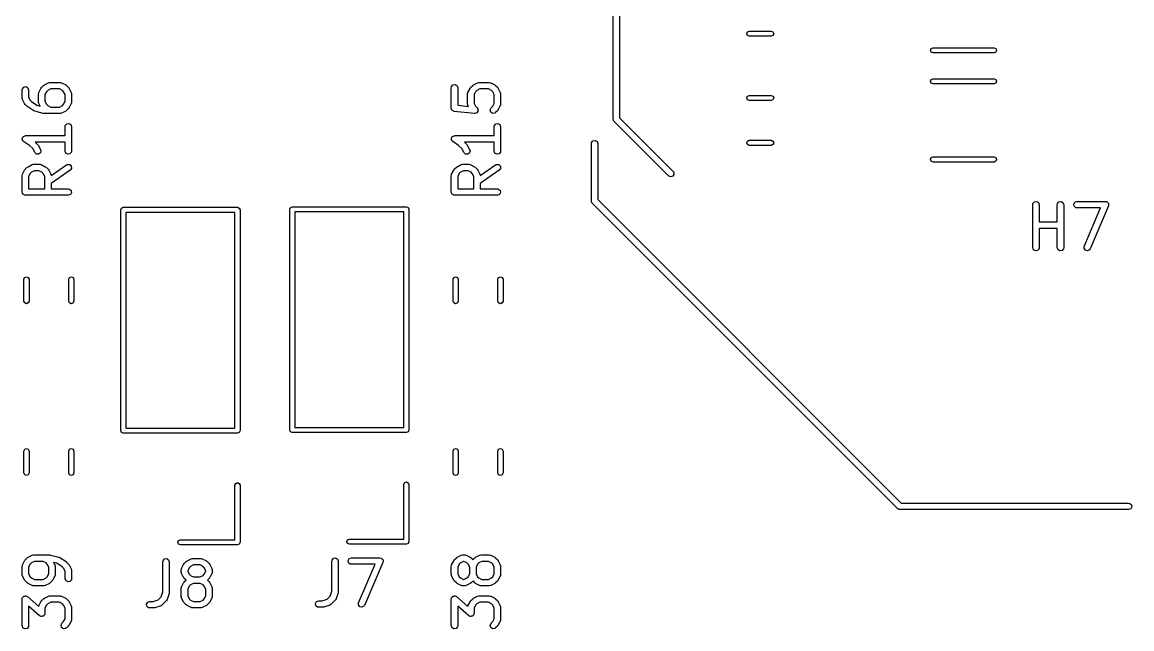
# Model space of a CAD drawing. Extents: x 50 to 157, y -175 to -22.
# Drawn here: x 116.58 to 142.44, y -109.66 to -95.53 of the extents above; entities that cross this region are included whole.
import ezdxf

# ---------------------------------------------------------------- set-up
doc = ezdxf.new("R2010")
doc.units = 0
doc.layers.add('BLACK', color=7, linetype='CONTINUOUS')

msp = doc.modelspace()

# ---------------------------------------------------------------- linework, layer by layer
at = {"layer": 'BLACK', "linetype": 'CONTINUOUS'}
for p, q in [((130.504, -80.0411), (130.504, -97.7589)), ((130.354, -97.79), (130.354, -86.435)), ((133.467, -95.8025), (133.484, -95.7601)), ((133.484, -95.8449), (133.467, -95.8025)), ((133.484, -95.7601), (133.527, -95.7425)), ((133.527, -95.8625), (133.484, -95.8449)), ((133.527, -95.7425), (134.036, -95.7425)), ((134.036, -95.8625), (133.527, -95.8625)), ((134.036, -95.7425), (134.079, -95.7601)), ((134.079, -95.8449), (134.036, -95.8625)), ((134.079, -95.7601), (134.096, -95.8025)), ((134.096, -95.8025), (134.079, -95.8449)), ((137.748, -96.19), (137.765, -96.1476)), ((137.765, -96.2324), (137.748, -96.19)), ((137.765, -96.1476), (137.808, -96.13)), ((137.808, -96.13), (139.23, -96.13)), ((139.23, -96.13), (139.273, -96.1476)), ((139.273, -96.1476), (139.29, -96.19)), ((139.29, -96.19), (139.273, -96.2324)), ((137.808, -96.25), (137.765, -96.2324)), ((139.23, -96.25), (137.808, -96.25)), ((139.273, -96.2324), (139.23, -96.25)), ((117.1, -96.9926), (117.195, -96.945)), ((117.195, -96.945), (117.22, -96.9376)), ((117.22, -96.9376), (117.225, -96.9386)), ((117.225, -96.9386), (117.229, -96.9371)), ((117.229, -96.9371), (117.467, -96.9371)), ((117.467, -96.9371), (117.493, -96.9416)), ((117.493, -96.9416), (117.496, -96.9445)), ((117.496, -96.9445), (117.5, -96.945)), ((117.5, -96.945), (117.596, -96.9926)), ((127.1, -96.9926), (127.195, -96.945)), ((127.195, -96.945), (127.22, -96.9376)), ((127.22, -96.9376), (127.225, -96.9386)), ((127.225, -96.9386), (127.229, -96.9371)), ((127.229, -96.9371), (127.467, -96.9371)), ((127.467, -96.9371), (127.493, -96.9416)), ((127.493, -96.9416), (127.496, -96.9445)), ((127.496, -96.9445), (127.5, -96.945)), ((127.5, -96.945), (127.596, -96.9926)), ((137.748, -96.91), (137.765, -96.8676)), ((137.765, -96.9524), (137.748, -96.91)), ((137.765, -96.8676), (137.808, -96.85)), ((137.808, -96.97), (137.765, -96.9524)), ((137.808, -96.85), (139.23, -96.85)), ((139.23, -96.97), (137.808, -96.97)), ((139.23, -96.85), (139.273, -96.8676)), ((139.273, -96.9524), (139.23, -96.97)), ((139.273, -96.8676), (139.29, -96.91)), ((139.29, -96.91), (139.273, -96.9524)), ((116.582, -97.1073), (116.587, -97.0817)), ((116.582, -97.2978), (116.582, -97.1073)), ((116.587, -97.0817), (116.62, -97.0424)), ((116.62, -97.0424), (116.67, -97.0335)), ((116.67, -97.0335), (116.715, -97.0591)), ((116.715, -97.0591), (116.732, -97.1073)), ((116.732, -97.1073), (116.732, -97.2801)), ((116.963, -97.2026), (116.968, -97.1769)), ((116.963, -97.393), (116.963, -97.2026)), ((116.968, -97.1769), (116.971, -97.1735)), ((116.971, -97.169), (117.019, -97.0738)), ((116.971, -97.1735), (116.971, -97.169)), ((117.019, -97.0738), (117.032, -97.0558)), ((117.032, -97.0558), (117.033, -97.0543)), ((117.033, -97.0543), (117.081, -97.0067)), ((117.081, -97.0067), (117.099, -96.9938)), ((117.099, -96.9938), (117.1, -96.9926)), ((117.148, -97.1518), (117.113, -97.2203)), ((117.113, -97.2203), (117.113, -97.3753)), ((117.178, -97.1214), (117.148, -97.1518)), ((117.247, -97.0871), (117.178, -97.1214)), ((117.449, -97.0871), (117.247, -97.0871)), ((117.518, -97.1214), (117.449, -97.0871)), ((117.548, -97.1518), (117.518, -97.1214)), ((117.582, -97.2203), (117.548, -97.1518)), ((117.582, -97.3753), (117.582, -97.2203)), ((117.596, -96.9926), (117.614, -97.006)), ((117.614, -97.006), (117.615, -97.0067)), ((117.615, -97.0067), (117.663, -97.0543)), ((117.663, -97.0543), (117.676, -97.0727)), ((117.676, -97.0727), (117.677, -97.0738)), ((117.677, -97.0738), (117.724, -97.169)), ((117.724, -97.169), (117.732, -97.194)), ((117.732, -97.194), (117.731, -97.1984)), ((117.731, -97.1984), (117.732, -97.2026)), ((117.732, -97.2026), (117.732, -97.393)), ((126.582, -97.0597), (126.587, -97.0341)), ((126.582, -97.5359), (126.582, -97.0597)), ((126.587, -97.0341), (126.62, -96.9948)), ((126.62, -96.9948), (126.67, -96.9859)), ((126.67, -96.9859), (126.715, -97.0115)), ((126.715, -97.0115), (126.732, -97.0597)), ((126.732, -97.0597), (126.732, -97.468)), ((126.963, -97.2026), (126.968, -97.1769)), ((126.963, -97.4407), (126.963, -97.2026)), ((126.968, -97.1769), (126.971, -97.1735)), ((126.971, -97.169), (127.019, -97.0738)), ((126.971, -97.1735), (126.971, -97.169)), ((127.019, -97.0738), (127.032, -97.0558)), ((127.032, -97.0558), (127.033, -97.0543)), ((127.033, -97.0543), (127.081, -97.0067)), ((127.081, -97.0067), (127.099, -96.9938)), ((127.099, -96.9938), (127.1, -96.9926)), ((127.148, -97.1518), (127.113, -97.2203)), ((127.113, -97.2203), (127.113, -97.423)), ((127.178, -97.1214), (127.148, -97.1518)), ((127.247, -97.0871), (127.178, -97.1214)), ((127.449, -97.0871), (127.247, -97.0871)), ((127.518, -97.1214), (127.449, -97.0871)), ((127.548, -97.1518), (127.518, -97.1214)), ((127.582, -97.2203), (127.548, -97.1518)), ((127.582, -97.423), (127.582, -97.2203)), ((127.596, -96.9926), (127.614, -97.006)), ((127.614, -97.006), (127.615, -97.0067)), ((127.615, -97.0067), (127.663, -97.0543)), ((127.663, -97.0543), (127.676, -97.0727)), ((127.676, -97.0727), (127.677, -97.0738)), ((127.677, -97.0738), (127.724, -97.169)), ((127.724, -97.169), (127.732, -97.194)), ((127.732, -97.194), (127.731, -97.1984)), ((127.731, -97.1984), (127.732, -97.2026)), ((127.732, -97.2026), (127.732, -97.4407)), ((116.584, -97.302), (116.582, -97.2978)), ((116.583, -97.3064), (116.584, -97.302)), ((116.59, -97.3314), (116.583, -97.3064)), ((116.638, -97.4266), (116.59, -97.3314)), ((116.639, -97.4277), (116.638, -97.4266)), ((116.652, -97.4461), (116.639, -97.4277)), ((116.7, -97.4937), (116.652, -97.4461)), ((116.732, -97.2801), (116.767, -97.3486)), ((116.767, -97.3486), (116.8, -97.3824)), ((116.8, -97.3824), (116.926, -97.4663)), ((116.926, -97.4663), (117, -97.4848)), ((116.965, -97.3973), (116.963, -97.393)), ((116.964, -97.4016), (116.965, -97.3973)), ((116.971, -97.4266), (116.964, -97.4016)), ((117, -97.4848), (116.971, -97.4266)), ((117.113, -97.3753), (117.148, -97.4439)), ((117.148, -97.4439), (117.178, -97.4743)), ((117.178, -97.4743), (117.247, -97.5085)), ((117.449, -97.5085), (117.518, -97.4743)), ((117.518, -97.4743), (117.548, -97.4439)), ((117.548, -97.4439), (117.582, -97.3753)), ((117.724, -97.4266), (117.677, -97.5218)), ((117.725, -97.4221), (117.724, -97.4266)), ((117.728, -97.4187), (117.725, -97.4221)), ((117.732, -97.393), (117.728, -97.4187)), ((126.732, -97.468), (126.981, -97.4928)), ((126.965, -97.4449), (126.963, -97.4407)), ((126.964, -97.4492), (126.965, -97.4449)), ((126.971, -97.4742), (126.964, -97.4492)), ((126.981, -97.4928), (126.971, -97.4742)), ((127.113, -97.423), (127.148, -97.4915)), ((127.548, -97.4915), (127.582, -97.423)), ((127.724, -97.4742), (127.677, -97.5694)), ((127.725, -97.4698), (127.724, -97.4742)), ((127.728, -97.4663), (127.725, -97.4698)), ((127.732, -97.4407), (127.728, -97.4663)), ((133.467, -97.2975), (133.484, -97.2551)), ((133.484, -97.3399), (133.467, -97.2975)), ((133.484, -97.2551), (133.527, -97.2375)), ((133.527, -97.3575), (133.484, -97.3399)), ((133.527, -97.2375), (134.036, -97.2375)), ((134.036, -97.3575), (133.527, -97.3575)), ((134.036, -97.2375), (134.079, -97.2551)), ((134.079, -97.3399), (134.036, -97.3575)), ((134.079, -97.2551), (134.096, -97.2975)), ((134.096, -97.2975), (134.079, -97.3399)), ((116.703, -97.4952), (116.7, -97.4937)), ((116.711, -97.5031), (116.703, -97.4952)), ((116.854, -97.5983), (116.711, -97.5031)), ((116.854, -97.5984), (116.854, -97.5983)), ((116.877, -97.6087), (116.854, -97.5984)), ((117.068, -97.6563), (116.877, -97.6087)), ((117.071, -97.6559), (117.068, -97.6563)), ((117.086, -97.6585), (117.071, -97.6559)), ((117.467, -97.6585), (117.086, -97.6585)), ((117.247, -97.5085), (117.449, -97.5085)), ((117.471, -97.657), (117.467, -97.6585)), ((117.475, -97.658), (117.471, -97.657)), ((117.5, -97.6506), (117.475, -97.658)), ((117.596, -97.603), (117.5, -97.6506)), ((117.597, -97.6018), (117.596, -97.603)), ((117.615, -97.5889), (117.597, -97.6018)), ((117.663, -97.5413), (117.615, -97.5889)), ((117.677, -97.5218), (117.663, -97.5398)), ((117.663, -97.5398), (117.663, -97.5413)), ((126.588, -97.5509), (126.582, -97.5359)), ((126.589, -97.5668), (126.588, -97.5509)), ((126.596, -97.5743), (126.589, -97.5668)), ((126.6, -97.5841), (126.596, -97.5743)), ((126.614, -97.5921), (126.6, -97.5841)), ((126.625, -97.6035), (126.614, -97.5921)), ((126.642, -97.6082), (126.625, -97.6035)), ((126.644, -97.6098), (126.642, -97.6082)), ((126.646, -97.6095), (126.644, -97.6098)), ((126.65, -97.6105), (126.646, -97.6095)), ((127.126, -97.6582), (126.65, -97.6105)), ((127.127, -97.658), (127.126, -97.6582)), ((127.151, -97.6517), (127.127, -97.6582)), ((127.127, -97.6582), (127.127, -97.658)), ((127.148, -97.4915), (127.187, -97.5305)), ((127.176, -97.6455), (127.151, -97.6517)), ((127.177, -97.645), (127.176, -97.6451)), ((127.176, -97.6451), (127.176, -97.6455)), ((127.191, -97.6243), (127.177, -97.645)), ((127.187, -97.5305), (127.202, -97.5518)), ((127.206, -97.6038), (127.191, -97.6243)), ((127.202, -97.5518), (127.202, -97.5523)), ((127.202, -97.5523), (127.202, -97.5527)), ((127.202, -97.5527), (127.204, -97.5778)), ((127.204, -97.5778), (127.206, -97.6029)), ((127.206, -97.6029), (127.206, -97.6033)), ((127.206, -97.6033), (127.206, -97.6038)), ((127.487, -97.577), (127.509, -97.5305)), ((127.501, -97.6265), (127.487, -97.577)), ((127.543, -97.656), (127.501, -97.6265)), ((127.509, -97.5305), (127.548, -97.4915)), ((127.594, -97.6515), (127.543, -97.656)), ((127.615, -97.6366), (127.594, -97.6515)), ((127.663, -97.5889), (127.615, -97.6366)), ((127.677, -97.5694), (127.663, -97.5875)), ((127.663, -97.5875), (127.663, -97.5889)), ((117.582, -97.9645), (117.587, -97.9388)), ((117.582, -98.1752), (117.582, -97.9645)), ((117.587, -97.9388), (117.62, -97.8995)), ((117.62, -97.8995), (117.67, -97.8906)), ((117.67, -97.8906), (117.715, -97.9163)), ((117.715, -97.9163), (117.732, -97.9645)), ((117.732, -97.9645), (117.732, -98.5359)), ((127.582, -97.9645), (127.587, -97.9388)), ((127.582, -98.1752), (127.582, -97.9645)), ((127.587, -97.9388), (127.62, -97.8995)), ((127.62, -97.8995), (127.67, -97.8906)), ((127.67, -97.8906), (127.715, -97.9163)), ((127.715, -97.9163), (127.732, -97.9645)), ((127.732, -97.9645), (127.732, -98.5359)), ((130.36, -97.8054), (130.354, -97.79)), ((130.361, -97.8217), (130.36, -97.8054)), ((130.37, -97.8351), (130.361, -97.8217)), ((130.372, -97.8382), (130.37, -97.8351)), ((130.373, -97.8392), (130.372, -97.8382)), ((130.376, -97.843), (130.373, -97.8392)), ((131.646, -99.113), (130.376, -97.843)), ((130.504, -97.7589), (131.752, -99.007)), ((116.583, -98.2454), (116.584, -98.2414)), ((116.589, -98.2663), (116.583, -98.2454)), ((116.584, -98.2372), (116.594, -98.2183)), ((116.584, -98.2414), (116.584, -98.2372)), ((116.594, -98.2183), (116.603, -98.1984)), ((116.603, -98.1984), (116.607, -98.1965)), ((116.607, -98.1965), (116.609, -98.1927)), ((116.609, -98.1927), (116.63, -98.1853)), ((116.63, -98.1853), (116.649, -98.1756)), ((116.649, -98.1756), (116.653, -98.1767)), ((116.653, -98.1767), (116.657, -98.1752)), ((116.657, -98.1752), (117.582, -98.1752)), ((126.583, -98.2454), (126.584, -98.2414)), ((126.589, -98.2663), (126.583, -98.2454)), ((126.584, -98.2372), (126.594, -98.2183)), ((126.584, -98.2414), (126.584, -98.2372)), ((126.594, -98.2183), (126.603, -98.1984)), ((126.603, -98.1984), (126.607, -98.1965)), ((126.607, -98.1965), (126.609, -98.1927)), ((126.609, -98.1927), (126.63, -98.1853)), ((126.63, -98.1853), (126.649, -98.1756)), ((126.649, -98.1756), (126.653, -98.1767)), ((126.653, -98.1767), (126.657, -98.1752)), ((126.657, -98.1752), (127.582, -98.1752)), ((116.592, -98.2877), (116.589, -98.2663)), ((116.596, -98.2905), (116.592, -98.2877)), ((116.597, -98.2946), (116.596, -98.2905)), ((116.616, -98.3126), (116.597, -98.2946)), ((116.752, -98.4037), (116.616, -98.3126)), ((116.834, -98.4851), (116.752, -98.4037)), ((116.876, -98.5694), (116.834, -98.4851)), ((117.582, -98.3252), (116.886, -98.3252)), ((116.886, -98.3252), (116.949, -98.3876)), ((116.949, -98.3876), (116.961, -98.406)), ((116.961, -98.406), (116.963, -98.4071)), ((116.963, -98.4071), (117.01, -98.5024)), ((117.01, -98.5024), (117.018, -98.5273)), ((117.582, -98.5359), (117.582, -98.3252)), ((126.592, -98.2877), (126.589, -98.2663)), ((126.596, -98.2905), (126.592, -98.2877)), ((126.597, -98.2946), (126.596, -98.2905)), ((126.616, -98.3126), (126.597, -98.2946)), ((126.752, -98.4037), (126.616, -98.3126)), ((126.834, -98.4851), (126.752, -98.4037)), ((126.876, -98.5694), (126.834, -98.4851)), ((127.582, -98.3252), (126.886, -98.3252)), ((126.886, -98.3252), (126.949, -98.3876)), ((126.949, -98.3876), (126.961, -98.406)), ((126.961, -98.406), (126.963, -98.4071)), ((126.963, -98.4071), (127.01, -98.5024)), ((127.01, -98.5024), (127.018, -98.5273)), ((127.582, -98.5359), (127.582, -98.3252)), ((129.846, -98.3615), (129.851, -98.3358)), ((129.846, -99.695), (129.846, -98.3615)), ((129.851, -98.3358), (129.883, -98.2965)), ((129.883, -98.2965), (129.934, -98.2876)), ((129.934, -98.2876), (129.978, -98.3133)), ((129.978, -98.3133), (129.996, -98.3615)), ((129.996, -98.3615), (129.996, -99.6639)), ((133.467, -98.3425), (133.484, -98.3001)), ((133.484, -98.3849), (133.467, -98.3425)), ((133.484, -98.3001), (133.527, -98.2825)), ((133.527, -98.4025), (133.484, -98.3849)), ((133.527, -98.2825), (134.036, -98.2825)), ((134.036, -98.4025), (133.527, -98.4025)), ((134.036, -98.2825), (134.079, -98.3001)), ((134.079, -98.3849), (134.036, -98.4025)), ((134.079, -98.3001), (134.096, -98.3425)), ((134.096, -98.3425), (134.079, -98.3849)), ((116.913, -98.6047), (116.876, -98.5694)), ((116.964, -98.6078), (116.913, -98.6047)), ((117.006, -98.5772), (116.964, -98.6078)), ((117.018, -98.5273), (117.006, -98.5772)), ((117.6, -98.5841), (117.582, -98.5359)), ((117.644, -98.6098), (117.6, -98.5841)), ((117.695, -98.6009), (117.644, -98.6098)), ((117.728, -98.5616), (117.695, -98.6009)), ((117.732, -98.5359), (117.728, -98.5616)), ((126.913, -98.6047), (126.876, -98.5694)), ((126.964, -98.6078), (126.913, -98.6047)), ((127.006, -98.5772), (126.964, -98.6078)), ((127.018, -98.5273), (127.006, -98.5772)), ((127.6, -98.5841), (127.582, -98.5359)), ((127.644, -98.6098), (127.6, -98.5841)), ((127.695, -98.6009), (127.644, -98.6098)), ((127.728, -98.5616), (127.695, -98.6009)), ((127.732, -98.5359), (127.728, -98.5616)), ((137.748, -98.73), (137.765, -98.6876)), ((137.765, -98.7724), (137.748, -98.73)), ((137.765, -98.6876), (137.808, -98.67)), ((137.808, -98.79), (137.765, -98.7724)), ((137.808, -98.67), (139.23, -98.67)), ((139.23, -98.67), (139.273, -98.6876)), ((139.273, -98.7724), (139.23, -98.79)), ((139.273, -98.6876), (139.29, -98.73)), ((139.29, -98.73), (139.273, -98.7724)), ((116.59, -99.0738), (116.638, -98.9786)), ((116.638, -98.9786), (116.651, -98.9605)), ((116.651, -98.9605), (116.652, -98.9591)), ((116.652, -98.9591), (116.7, -98.9114)), ((116.7, -98.9114), (116.718, -98.8986)), ((116.718, -98.8986), (116.719, -98.8974)), ((116.719, -98.8974), (116.814, -98.8498)), ((116.797, -99.0261), (116.767, -99.0565)), ((116.866, -98.9919), (116.797, -99.0261)), ((116.814, -98.8498), (116.839, -98.8423)), ((116.839, -98.8423), (116.844, -98.8434)), ((116.844, -98.8434), (116.848, -98.8419)), ((116.848, -98.8419), (116.991, -98.8419)), ((116.973, -98.9919), (116.866, -98.9919)), ((117.042, -99.0261), (116.973, -98.9919)), ((116.991, -98.8419), (117.016, -98.8464)), ((117.016, -98.8464), (117.02, -98.8493)), ((117.02, -98.8493), (117.024, -98.8498)), ((117.024, -98.8498), (117.119, -98.8974)), ((117.072, -99.0565), (117.042, -99.0261)), ((117.119, -98.8974), (117.138, -98.9108)), ((117.138, -98.9108), (117.139, -98.9114)), ((117.139, -98.9114), (117.187, -98.9591)), ((117.187, -98.9591), (117.199, -98.9774)), ((117.199, -98.9774), (117.201, -98.9786)), ((117.201, -98.9786), (117.248, -99.0738)), ((117.256, -99.1064), (117.614, -98.8554)), ((117.7, -98.9783), (117.256, -99.2892)), ((117.614, -98.8554), (117.638, -98.8444)), ((117.638, -98.8444), (117.689, -98.8489)), ((117.689, -98.8489), (117.725, -98.8852)), ((117.73, -98.9363), (117.7, -98.9783)), ((117.725, -98.8852), (117.73, -98.9363)), ((126.59, -99.0738), (126.638, -98.9786)), ((126.638, -98.9786), (126.651, -98.9605)), ((126.651, -98.9605), (126.652, -98.9591)), ((126.652, -98.9591), (126.7, -98.9114)), ((126.7, -98.9114), (126.718, -98.8986)), ((126.718, -98.8986), (126.719, -98.8974)), ((126.719, -98.8974), (126.814, -98.8498)), ((126.797, -99.0261), (126.767, -99.0565)), ((126.866, -98.9919), (126.797, -99.0261)), ((126.814, -98.8498), (126.839, -98.8423)), ((126.839, -98.8423), (126.844, -98.8434)), ((126.844, -98.8434), (126.848, -98.8419)), ((126.848, -98.8419), (126.991, -98.8419)), ((126.973, -98.9919), (126.866, -98.9919)), ((127.042, -99.0261), (126.973, -98.9919)), ((126.991, -98.8419), (127.016, -98.8464)), ((127.016, -98.8464), (127.02, -98.8493)), ((127.02, -98.8493), (127.024, -98.8498)), ((127.024, -98.8498), (127.119, -98.8974)), ((127.072, -99.0565), (127.042, -99.0261)), ((127.119, -98.8974), (127.138, -98.9108)), ((127.138, -98.9108), (127.139, -98.9114)), ((127.139, -98.9114), (127.187, -98.9591)), ((127.187, -98.9591), (127.199, -98.9774)), ((127.199, -98.9774), (127.201, -98.9786)), ((127.201, -98.9786), (127.248, -99.0738)), ((127.256, -99.1064), (127.614, -98.8554)), ((127.7, -98.9783), (127.256, -99.2892)), ((127.614, -98.8554), (127.638, -98.8444)), ((127.638, -98.8444), (127.689, -98.8489)), ((127.689, -98.8489), (127.725, -98.8852)), ((127.73, -98.9363), (127.7, -98.9783)), ((127.725, -98.8852), (127.73, -98.9363)), ((131.752, -99.007), (131.767, -99.0283)), ((131.767, -99.0283), (131.771, -99.0794)), ((139.23, -98.79), (137.808, -98.79)), ((116.582, -99.1073), (116.587, -99.0817)), ((116.582, -99.4883), (116.582, -99.1073)), ((116.587, -99.0817), (116.59, -99.0782)), ((116.59, -99.0782), (116.59, -99.0738)), ((116.767, -99.0565), (116.732, -99.125)), ((116.732, -99.125), (116.732, -99.4133)), ((117.106, -99.125), (117.072, -99.0565)), ((117.106, -99.4133), (117.106, -99.125)), ((117.248, -99.0738), (117.256, -99.0988)), ((117.256, -99.0988), (117.255, -99.1031)), ((117.255, -99.1031), (117.256, -99.1064)), ((117.256, -99.2892), (117.256, -99.4133)), ((126.582, -99.1073), (126.587, -99.0817)), ((126.582, -99.4883), (126.582, -99.1073)), ((126.587, -99.0817), (126.59, -99.0782)), ((126.59, -99.0782), (126.59, -99.0738)), ((126.767, -99.0565), (126.732, -99.125)), ((126.732, -99.125), (126.732, -99.4133)), ((127.106, -99.125), (127.072, -99.0565)), ((127.106, -99.4133), (127.106, -99.125)), ((127.248, -99.0738), (127.256, -99.0988)), ((127.256, -99.0988), (127.255, -99.1031)), ((127.255, -99.1031), (127.256, -99.1064)), ((127.256, -99.2892), (127.256, -99.4133)), ((131.692, -99.1347), (131.646, -99.113)), ((131.742, -99.1214), (131.692, -99.1347)), ((131.771, -99.0794), (131.742, -99.1214)), ((116.589, -99.5066), (116.582, -99.4883)), ((116.592, -99.5258), (116.589, -99.5066)), ((116.598, -99.5301), (116.592, -99.5258)), ((116.6, -99.5365), (116.598, -99.5301)), ((116.617, -99.5462), (116.6, -99.5365)), ((116.632, -99.5588), (116.617, -99.5462)), ((116.732, -99.4133), (117.106, -99.4133)), ((117.256, -99.4133), (117.657, -99.4133)), ((117.657, -99.4133), (117.683, -99.4178)), ((117.706, -99.5457), (117.657, -99.5633)), ((117.683, -99.4178), (117.722, -99.4508)), ((117.731, -99.5013), (117.706, -99.5457)), ((117.722, -99.4508), (117.731, -99.5013)), ((126.589, -99.5066), (126.582, -99.4883)), ((126.592, -99.5258), (126.589, -99.5066)), ((126.598, -99.5301), (126.592, -99.5258)), ((126.6, -99.5365), (126.598, -99.5301)), ((126.617, -99.5462), (126.6, -99.5365)), ((126.632, -99.5588), (126.617, -99.5462)), ((126.732, -99.4133), (127.106, -99.4133)), ((127.256, -99.4133), (127.657, -99.4133)), ((127.657, -99.4133), (127.683, -99.4178)), ((127.706, -99.5457), (127.657, -99.5633)), ((127.683, -99.4178), (127.722, -99.4508)), ((127.731, -99.5013), (127.706, -99.5457)), ((127.722, -99.4508), (127.731, -99.5013)), ((116.641, -99.5605), (116.632, -99.5588)), ((116.644, -99.5621), (116.641, -99.5605)), ((116.648, -99.5616), (116.644, -99.5621)), ((116.657, -99.5633), (116.648, -99.5616)), ((117.657, -99.5633), (116.657, -99.5633)), ((126.641, -99.5605), (126.632, -99.5588)), ((126.644, -99.5621), (126.641, -99.5605)), ((126.648, -99.5616), (126.644, -99.5621)), ((126.657, -99.5633), (126.648, -99.5616)), ((127.657, -99.5633), (126.657, -99.5633)), ((129.852, -99.7104), (129.846, -99.695)), ((129.853, -99.7267), (129.852, -99.7104)), ((129.862, -99.7401), (129.853, -99.7267)), ((129.864, -99.7432), (129.862, -99.7401)), ((129.865, -99.7442), (129.864, -99.7432)), ((129.868, -99.748), (129.865, -99.7442)), ((136.98, -106.86), (129.868, -99.748)), ((129.996, -99.6639), (137.064, -106.732)), ((140.133, -99.7824), (140.138, -99.7567)), ((140.133, -100.782), (140.133, -99.7824)), ((140.138, -99.7567), (140.171, -99.7174)), ((140.171, -99.7174), (140.221, -99.7085)), ((140.221, -99.7085), (140.266, -99.7342)), ((140.266, -99.7342), (140.283, -99.7824)), ((140.283, -99.7824), (140.283, -100.184)), ((140.705, -99.7824), (140.709, -99.7567)), ((140.705, -100.184), (140.705, -99.7824)), ((140.709, -99.7567), (140.742, -99.7174)), ((140.742, -99.7174), (140.793, -99.7085)), ((140.793, -99.7085), (140.837, -99.7342)), ((140.837, -99.7342), (140.855, -99.7824)), ((140.855, -99.7824), (140.855, -100.782)), ((141.087, -99.7694), (141.112, -99.7249)), ((141.096, -99.8199), (141.087, -99.7694)), ((141.112, -99.7249), (141.16, -99.7074)), ((141.16, -99.7074), (141.827, -99.7074)), ((141.896, -99.8119), (141.468, -100.812)), ((141.827, -99.7074), (141.853, -99.7119)), ((141.853, -99.7119), (141.86, -99.7176)), ((141.86, -99.7176), (141.868, -99.7196)), ((141.868, -99.7196), (141.879, -99.7336)), ((141.879, -99.7336), (141.892, -99.7449)), ((141.892, -99.7449), (141.894, -99.7536)), ((141.894, -99.7536), (141.899, -99.7607)), ((141.897, -99.8031), (141.896, -99.8119)), ((141.901, -99.7954), (141.897, -99.8031)), ((141.899, -99.7607), (141.898, -99.7782)), ((141.898, -99.7782), (141.901, -99.7954)), ((118.879, -99.904), (118.897, -99.8616)), ((118.879, -105.044), (118.879, -99.904)), ((118.897, -99.8616), (118.939, -99.844)), ((118.939, -99.844), (121.599, -99.844)), ((118.999, -99.964), (118.999, -104.984)), ((121.539, -99.964), (118.999, -99.964)), ((121.539, -104.984), (121.539, -99.964)), ((121.599, -99.844), (121.641, -99.8616)), ((121.641, -99.8616), (121.659, -99.904)), ((121.659, -99.904), (121.659, -105.044)), ((122.816, -99.889), (122.834, -99.8466)), ((122.816, -105.029), (122.816, -99.889)), ((122.834, -99.8466), (122.876, -99.829)), ((122.876, -99.829), (125.536, -99.829)), ((122.936, -99.949), (122.936, -104.969)), ((125.476, -99.949), (122.936, -99.949)), ((125.476, -104.969), (125.476, -99.949)), ((125.536, -99.829), (125.578, -99.8466)), ((125.578, -99.8466), (125.596, -99.889)), ((125.596, -99.889), (125.596, -105.029)), ((141.135, -99.8529), (141.096, -99.8199)), ((141.16, -99.8574), (141.135, -99.8529)), ((141.713, -99.8574), (141.16, -99.8574)), ((141.33, -100.753), (141.713, -99.8574)), ((140.283, -100.184), (140.705, -100.184)), ((140.705, -100.334), (140.283, -100.334)), ((140.283, -100.334), (140.283, -100.782)), ((140.705, -100.782), (140.705, -100.334)), ((140.151, -100.831), (140.133, -100.782)), ((140.195, -100.856), (140.151, -100.831)), ((140.246, -100.847), (140.195, -100.856)), ((140.279, -100.808), (140.246, -100.847)), ((140.283, -100.782), (140.279, -100.808)), ((140.722, -100.831), (140.705, -100.782)), ((140.766, -100.856), (140.722, -100.831)), ((140.817, -100.847), (140.766, -100.856)), ((140.85, -100.808), (140.817, -100.847)), ((140.855, -100.782), (140.85, -100.808)), ((141.327, -100.804), (141.33, -100.753)), ((141.358, -100.845), (141.327, -100.804)), ((141.407, -100.857), (141.358, -100.845)), ((141.453, -100.834), (141.407, -100.857)), ((141.468, -100.812), (141.453, -100.834)), ((116.622, -101.519), (116.64, -101.477)), ((116.622, -102.029), (116.622, -101.519)), ((116.64, -101.477), (116.682, -101.459)), ((116.682, -101.459), (116.725, -101.477)), ((116.725, -101.477), (116.742, -101.519)), ((116.742, -101.519), (116.742, -102.029)), ((117.667, -101.519), (117.685, -101.477)), ((117.667, -102.029), (117.667, -101.519)), ((117.685, -101.477), (117.727, -101.459)), ((117.727, -101.459), (117.77, -101.477)), ((117.77, -101.477), (117.787, -101.519)), ((117.787, -101.519), (117.787, -102.029)), ((126.622, -101.519), (126.64, -101.477)), ((126.622, -102.029), (126.622, -101.519)), ((126.64, -101.477), (126.682, -101.459)), ((126.682, -101.459), (126.725, -101.477)), ((126.725, -101.477), (126.742, -101.519)), ((126.742, -101.519), (126.742, -102.029)), ((127.667, -101.519), (127.685, -101.477)), ((127.667, -102.029), (127.667, -101.519)), ((127.685, -101.477), (127.727, -101.459)), ((127.727, -101.459), (127.77, -101.477)), ((127.77, -101.477), (127.787, -101.519)), ((127.787, -101.519), (127.787, -102.029)), ((116.64, -102.071), (116.622, -102.029)), ((116.682, -102.089), (116.64, -102.071)), ((116.725, -102.071), (116.682, -102.089)), ((116.742, -102.029), (116.725, -102.071)), ((117.685, -102.071), (117.667, -102.029)), ((117.727, -102.089), (117.685, -102.071)), ((117.77, -102.071), (117.727, -102.089)), ((117.787, -102.029), (117.77, -102.071)), ((126.64, -102.071), (126.622, -102.029)), ((126.682, -102.089), (126.64, -102.071)), ((126.725, -102.071), (126.682, -102.089)), ((126.742, -102.029), (126.725, -102.071)), ((127.685, -102.071), (127.667, -102.029)), ((127.727, -102.089), (127.685, -102.071)), ((127.77, -102.071), (127.727, -102.089)), ((127.787, -102.029), (127.77, -102.071)), ((118.999, -104.984), (121.539, -104.984)), ((122.936, -104.969), (125.476, -104.969)), ((118.897, -105.086), (118.879, -105.044)), ((118.939, -105.104), (118.897, -105.086)), ((121.599, -105.104), (118.939, -105.104)), ((121.641, -105.086), (121.599, -105.104)), ((121.659, -105.044), (121.641, -105.086)), ((122.834, -105.071), (122.816, -105.029)), ((122.876, -105.089), (122.834, -105.071)), ((125.536, -105.089), (122.876, -105.089)), ((125.578, -105.071), (125.536, -105.089)), ((125.596, -105.029), (125.578, -105.071)), ((116.622, -105.519), (116.64, -105.477)), ((116.64, -105.477), (116.682, -105.459)), ((116.682, -105.459), (116.725, -105.477)), ((116.725, -105.477), (116.742, -105.519)), ((117.667, -105.519), (117.685, -105.477)), ((117.685, -105.477), (117.727, -105.459)), ((117.727, -105.459), (117.77, -105.477)), ((117.77, -105.477), (117.787, -105.519)), ((126.622, -105.519), (126.64, -105.477)), ((126.64, -105.477), (126.682, -105.459)), ((126.682, -105.459), (126.725, -105.477)), ((126.725, -105.477), (126.742, -105.519)), ((127.667, -105.519), (127.685, -105.477)), ((127.685, -105.477), (127.727, -105.459)), ((127.727, -105.459), (127.77, -105.477)), ((127.77, -105.477), (127.787, -105.519)), ((116.622, -106.029), (116.622, -105.519)), ((116.742, -105.519), (116.742, -106.029)), ((117.667, -106.029), (117.667, -105.519)), ((117.787, -105.519), (117.787, -106.029)), ((126.622, -106.029), (126.622, -105.519)), ((126.742, -105.519), (126.742, -106.029)), ((127.667, -106.029), (127.667, -105.519)), ((127.787, -105.519), (127.787, -106.029)), ((116.64, -106.071), (116.622, -106.029)), ((116.682, -106.089), (116.64, -106.071)), ((116.725, -106.071), (116.682, -106.089)), ((116.742, -106.029), (116.725, -106.071)), ((117.685, -106.071), (117.667, -106.029)), ((117.727, -106.089), (117.685, -106.071)), ((117.77, -106.071), (117.727, -106.089)), ((117.787, -106.029), (117.77, -106.071)), ((121.539, -106.314), (121.557, -106.272)), ((121.557, -106.272), (121.599, -106.254)), ((121.599, -106.254), (121.641, -106.272)), ((121.641, -106.272), (121.659, -106.314)), ((125.476, -106.299), (125.494, -106.257)), ((125.494, -106.257), (125.536, -106.239)), ((125.536, -106.239), (125.578, -106.257)), ((125.578, -106.257), (125.596, -106.299)), ((126.64, -106.071), (126.622, -106.029)), ((126.682, -106.089), (126.64, -106.071)), ((126.725, -106.071), (126.682, -106.089)), ((126.742, -106.029), (126.725, -106.071)), ((127.685, -106.071), (127.667, -106.029)), ((127.727, -106.089), (127.685, -106.071)), ((127.77, -106.071), (127.727, -106.089)), ((127.787, -106.029), (127.77, -106.071)), ((121.539, -107.584), (121.539, -106.314)), ((121.659, -106.314), (121.659, -107.644)), ((125.476, -107.569), (125.476, -106.299)), ((125.596, -106.299), (125.596, -107.629)), ((137.064, -106.732), (142.367, -106.732)), ((142.367, -106.732), (142.393, -106.737)), ((142.393, -106.737), (142.432, -106.769)), ((142.432, -106.769), (142.441, -106.82)), ((136.995, -106.867), (136.98, -106.86)), ((137.007, -106.877), (136.995, -106.867)), ((137.023, -106.88), (137.007, -106.877)), ((137.026, -106.882), (137.023, -106.88)), ((137.028, -106.881), (137.026, -106.882)), ((137.033, -106.882), (137.028, -106.881)), ((142.367, -106.882), (137.033, -106.882)), ((142.415, -106.864), (142.367, -106.882)), ((142.441, -106.82), (142.415, -106.864)), ((124.164, -107.587), (124.206, -107.569)), ((124.206, -107.569), (125.476, -107.569)), ((120.209, -107.644), (120.227, -107.602)), ((120.227, -107.686), (120.209, -107.644)), ((120.227, -107.602), (120.269, -107.584)), ((120.269, -107.704), (120.227, -107.686)), ((120.269, -107.584), (121.539, -107.584)), ((121.599, -107.704), (120.269, -107.704)), ((121.641, -107.686), (121.599, -107.704)), ((121.659, -107.644), (121.641, -107.686)), ((124.146, -107.629), (124.164, -107.587)), ((124.164, -107.671), (124.146, -107.629)), ((124.206, -107.689), (124.164, -107.671)), ((125.536, -107.689), (124.206, -107.689)), ((125.578, -107.671), (125.536, -107.689)), ((125.596, -107.629), (125.578, -107.671)), ((116.59, -108.169), (116.638, -108.074)), ((116.638, -108.074), (116.651, -108.056)), ((116.651, -108.056), (116.652, -108.054)), ((116.652, -108.054), (116.7, -108.007)), ((116.7, -108.007), (116.718, -107.994)), ((116.718, -107.994), (116.719, -107.993)), ((116.719, -107.993), (116.814, -107.945)), ((116.866, -108.087), (116.797, -108.121)), ((116.814, -107.945), (116.839, -107.938)), ((116.839, -107.938), (116.844, -107.939)), ((116.844, -107.939), (116.848, -107.937)), ((116.848, -107.937), (117.229, -107.937)), ((117.068, -108.087), (116.866, -108.087)), ((117.137, -108.121), (117.068, -108.087)), ((117.229, -107.937), (117.244, -107.94)), ((117.244, -107.94), (117.247, -107.939)), ((117.247, -107.939), (117.437, -107.987)), ((117.437, -107.987), (117.46, -107.997)), ((117.46, -107.997), (117.461, -107.997)), ((117.461, -107.997), (117.604, -108.093)), ((119.861, -108.096), (119.865, -108.071)), ((119.865, -108.071), (119.898, -108.031)), ((119.898, -108.031), (119.949, -108.023)), ((119.949, -108.023), (119.993, -108.048)), ((119.993, -108.048), (120.011, -108.096)), ((120.406, -108.091), (120.425, -108.078)), ((120.425, -108.078), (120.426, -108.077)), ((120.426, -108.077), (120.521, -108.029)), ((120.521, -108.029), (120.546, -108.022)), ((120.546, -108.022), (120.55, -108.023)), ((120.55, -108.023), (120.555, -108.021)), ((120.555, -108.021), (120.745, -108.021)), ((120.745, -108.021), (120.771, -108.026)), ((120.771, -108.026), (120.774, -108.029)), ((120.774, -108.029), (120.779, -108.029)), ((120.779, -108.029), (120.874, -108.077)), ((120.874, -108.077), (120.892, -108.09)), ((120.892, -108.09), (120.893, -108.091)), ((123.798, -108.081), (123.802, -108.056)), ((123.798, -108.783), (123.798, -108.081)), ((123.802, -108.056), (123.835, -108.016)), ((123.835, -108.016), (123.886, -108.008)), ((123.886, -108.008), (123.93, -108.033)), ((123.93, -108.033), (123.948, -108.081)), ((123.948, -108.081), (123.948, -108.796)), ((124.18, -108.068), (124.205, -108.024)), ((124.189, -108.119), (124.18, -108.068)), ((124.205, -108.024), (124.254, -108.006)), ((124.254, -108.006), (124.92, -108.006)), ((124.92, -108.006), (124.946, -108.011)), ((124.946, -108.011), (124.953, -108.017)), ((124.953, -108.017), (124.961, -108.019)), ((124.961, -108.019), (124.972, -108.033)), ((124.972, -108.033), (124.985, -108.044)), ((124.985, -108.044), (124.987, -108.053)), ((124.987, -108.053), (124.992, -108.06)), ((124.992, -108.06), (124.991, -108.077)), ((124.991, -108.077), (124.994, -108.094)), ((126.59, -108.169), (126.638, -108.074)), ((126.638, -108.074), (126.651, -108.056)), ((126.651, -108.056), (126.652, -108.054)), ((126.652, -108.054), (126.7, -108.007)), ((126.7, -108.007), (126.718, -107.994)), ((126.718, -107.994), (126.719, -107.993)), ((126.719, -107.993), (126.814, -107.945)), ((126.866, -108.087), (126.797, -108.121)), ((126.814, -107.945), (126.839, -107.938)), ((126.839, -107.938), (126.844, -107.939)), ((126.844, -107.939), (126.848, -107.937)), ((126.848, -107.937), (126.895, -107.937)), ((126.878, -108.087), (126.866, -108.087)), ((126.946, -108.121), (126.878, -108.087)), ((126.895, -107.937), (126.921, -107.942)), ((126.921, -107.942), (126.925, -107.944)), ((126.925, -107.944), (126.929, -107.945)), ((126.929, -107.945), (127.024, -107.993)), ((127.024, -107.993), (127.042, -108.006)), ((127.042, -108.006), (127.044, -108.007)), ((127.044, -108.007), (127.086, -108.049)), ((127.086, -108.049), (127.128, -108.007)), ((127.128, -108.007), (127.147, -107.994)), ((127.147, -107.994), (127.148, -107.993)), ((127.148, -107.993), (127.243, -107.945)), ((127.294, -108.087), (127.226, -108.121)), ((127.243, -107.945), (127.268, -107.938)), ((127.268, -107.938), (127.272, -107.939)), ((127.272, -107.939), (127.276, -107.937)), ((127.276, -107.937), (127.467, -107.937)), ((127.449, -108.087), (127.294, -108.087)), ((127.518, -108.121), (127.449, -108.087)), ((127.467, -107.937), (127.493, -107.942)), ((127.493, -107.942), (127.496, -107.944)), ((127.496, -107.944), (127.5, -107.945)), ((127.5, -107.945), (127.596, -107.993)), ((127.596, -107.993), (127.614, -108.006)), ((127.614, -108.006), (127.615, -108.007)), ((127.615, -108.007), (127.663, -108.054)), ((127.663, -108.054), (127.676, -108.073)), ((127.676, -108.073), (127.677, -108.074)), ((127.677, -108.074), (127.724, -108.169)), ((116.582, -108.203), (116.587, -108.177)), ((116.582, -108.393), (116.582, -108.203)), ((116.587, -108.177), (116.59, -108.173)), ((116.59, -108.173), (116.59, -108.169)), ((116.767, -108.152), (116.732, -108.22)), ((116.732, -108.22), (116.732, -108.375)), ((116.797, -108.121), (116.767, -108.152)), ((117.167, -108.152), (117.137, -108.121)), ((117.201, -108.22), (117.167, -108.152)), ((117.201, -108.375), (117.201, -108.22)), ((117.388, -108.129), (117.314, -108.111)), ((117.314, -108.111), (117.344, -108.169)), ((117.344, -108.169), (117.351, -108.194)), ((117.351, -108.194), (117.35, -108.198)), ((117.35, -108.198), (117.351, -108.203)), ((117.351, -108.203), (117.351, -108.393)), ((117.514, -108.213), (117.388, -108.129)), ((117.548, -108.247), (117.514, -108.213)), ((117.582, -108.316), (117.548, -108.247)), ((117.582, -108.488), (117.582, -108.316)), ((117.604, -108.093), (117.612, -108.1)), ((117.612, -108.1), (117.615, -108.102)), ((117.615, -108.102), (117.663, -108.15)), ((117.663, -108.15), (117.676, -108.168)), ((117.676, -108.168), (117.677, -108.169)), ((117.677, -108.169), (117.724, -108.264)), ((117.724, -108.264), (117.732, -108.289)), ((117.732, -108.289), (117.731, -108.294)), ((117.731, -108.294), (117.732, -108.298)), ((117.732, -108.298), (117.732, -108.488)), ((119.861, -108.798), (119.861, -108.096)), ((120.011, -108.096), (120.011, -108.811)), ((120.289, -108.287), (120.294, -108.261)), ((120.289, -108.334), (120.289, -108.287)), ((120.291, -108.339), (120.289, -108.334)), ((120.29, -108.343), (120.291, -108.339)), ((120.297, -108.368), (120.29, -108.343)), ((120.294, -108.261), (120.297, -108.258)), ((120.297, -108.253), (120.345, -108.158)), ((120.297, -108.258), (120.297, -108.253)), ((120.345, -108.158), (120.358, -108.14)), ((120.358, -108.14), (120.359, -108.139)), ((120.359, -108.139), (120.406, -108.091)), ((120.473, -108.236), (120.439, -108.305)), ((120.439, -108.305), (120.439, -108.317)), ((120.439, -108.317), (120.473, -108.385)), ((120.504, -108.206), (120.473, -108.236)), ((120.572, -108.171), (120.504, -108.206)), ((120.727, -108.171), (120.572, -108.171)), ((120.796, -108.206), (120.727, -108.171)), ((120.826, -108.236), (120.796, -108.206)), ((120.861, -108.305), (120.826, -108.236)), ((120.826, -108.385), (120.861, -108.317)), ((120.861, -108.317), (120.861, -108.305)), ((120.893, -108.091), (120.941, -108.139)), ((120.941, -108.139), (120.954, -108.157)), ((120.954, -108.157), (120.955, -108.158)), ((120.955, -108.158), (121.003, -108.253)), ((121.003, -108.253), (121.01, -108.278)), ((121.011, -108.334), (121.006, -108.36)), ((121.01, -108.278), (121.009, -108.283)), ((121.009, -108.283), (121.011, -108.287)), ((121.011, -108.287), (121.011, -108.334)), ((124.228, -108.152), (124.189, -108.119)), ((124.254, -108.156), (124.228, -108.152)), ((124.807, -108.156), (124.254, -108.156)), ((124.423, -109.052), (124.807, -108.156)), ((124.989, -108.111), (124.561, -109.111)), ((124.99, -108.102), (124.989, -108.111)), ((124.994, -108.094), (124.99, -108.102)), ((126.582, -108.203), (126.587, -108.177)), ((126.582, -108.393), (126.582, -108.203)), ((126.587, -108.177), (126.59, -108.173)), ((126.59, -108.173), (126.59, -108.169)), ((126.767, -108.152), (126.732, -108.22)), ((126.732, -108.22), (126.732, -108.375)), ((126.797, -108.121), (126.767, -108.152)), ((126.977, -108.152), (126.946, -108.121)), ((127.011, -108.22), (126.977, -108.152)), ((127.011, -108.375), (127.011, -108.22)), ((127.195, -108.152), (127.161, -108.22)), ((127.161, -108.22), (127.161, -108.375)), ((127.226, -108.121), (127.195, -108.152)), ((127.548, -108.152), (127.518, -108.121)), ((127.582, -108.22), (127.548, -108.152)), ((127.582, -108.375), (127.582, -108.22)), ((127.724, -108.169), (127.732, -108.194)), ((127.732, -108.194), (127.731, -108.198)), ((127.731, -108.198), (127.732, -108.203)), ((127.732, -108.203), (127.732, -108.393)), ((116.584, -108.397), (116.582, -108.393)), ((116.583, -108.402), (116.584, -108.397)), ((116.59, -108.427), (116.583, -108.402)), ((116.638, -108.522), (116.59, -108.427)), ((116.639, -108.523), (116.638, -108.522)), ((116.652, -108.541), (116.639, -108.523)), ((116.7, -108.589), (116.652, -108.541)), ((116.701, -108.59), (116.7, -108.589)), ((116.719, -108.603), (116.701, -108.59)), ((116.814, -108.651), (116.719, -108.603)), ((116.732, -108.375), (116.767, -108.444)), ((116.767, -108.444), (116.797, -108.474)), ((116.797, -108.474), (116.866, -108.509)), ((116.866, -108.509), (117.068, -108.509)), ((117.068, -108.509), (117.137, -108.474)), ((117.215, -108.603), (117.119, -108.651)), ((117.137, -108.474), (117.167, -108.444)), ((117.167, -108.444), (117.201, -108.375)), ((117.216, -108.602), (117.215, -108.603)), ((117.234, -108.589), (117.216, -108.602)), ((117.282, -108.541), (117.234, -108.589)), ((117.283, -108.54), (117.282, -108.541)), ((117.296, -108.522), (117.283, -108.54)), ((117.344, -108.427), (117.296, -108.522)), ((117.347, -108.419), (117.344, -108.422)), ((117.344, -108.422), (117.344, -108.427)), ((117.351, -108.393), (117.347, -108.419)), ((117.6, -108.536), (117.582, -108.488)), ((117.644, -108.562), (117.6, -108.536)), ((117.695, -108.553), (117.644, -108.562)), ((117.728, -108.514), (117.695, -108.553)), ((117.732, -108.488), (117.728, -108.514)), ((120.345, -108.463), (120.297, -108.368)), ((120.297, -108.682), (120.345, -108.587)), ((120.346, -108.464), (120.345, -108.463)), ((120.345, -108.587), (120.358, -108.569)), ((120.359, -108.483), (120.346, -108.464)), ((120.358, -108.569), (120.359, -108.567)), ((120.401, -108.525), (120.359, -108.483)), ((120.359, -108.567), (120.401, -108.525)), ((120.473, -108.385), (120.504, -108.416)), ((120.504, -108.416), (120.572, -108.45)), ((120.572, -108.6), (120.504, -108.634)), ((120.572, -108.45), (120.727, -108.45)), ((120.727, -108.6), (120.572, -108.6)), ((120.727, -108.45), (120.796, -108.416)), ((120.796, -108.634), (120.727, -108.6)), ((120.796, -108.416), (120.826, -108.385)), ((120.941, -108.483), (120.899, -108.525)), ((120.899, -108.525), (120.941, -108.567)), ((120.942, -108.481), (120.941, -108.483)), ((120.941, -108.567), (120.954, -108.586)), ((120.955, -108.463), (120.942, -108.481)), ((120.954, -108.586), (120.955, -108.587)), ((121.003, -108.368), (120.955, -108.463)), ((120.955, -108.587), (121.003, -108.682)), ((121.006, -108.36), (121.003, -108.364)), ((121.003, -108.364), (121.003, -108.368)), ((126.584, -108.397), (126.582, -108.393)), ((126.583, -108.402), (126.584, -108.397)), ((126.59, -108.427), (126.583, -108.402)), ((126.638, -108.522), (126.59, -108.427)), ((126.639, -108.523), (126.638, -108.522)), ((126.652, -108.541), (126.639, -108.523)), ((126.7, -108.589), (126.652, -108.541)), ((126.701, -108.59), (126.7, -108.589)), ((126.719, -108.603), (126.701, -108.59)), ((126.814, -108.651), (126.719, -108.603)), ((126.732, -108.375), (126.767, -108.444)), ((126.767, -108.444), (126.797, -108.474)), ((126.797, -108.474), (126.866, -108.509)), ((126.866, -108.509), (126.878, -108.509)), ((126.878, -108.509), (126.946, -108.474)), ((127.024, -108.603), (126.929, -108.651)), ((126.946, -108.474), (126.977, -108.444)), ((126.977, -108.444), (127.011, -108.375)), ((127.025, -108.602), (127.024, -108.603)), ((127.044, -108.589), (127.025, -108.602)), ((127.086, -108.547), (127.044, -108.589)), ((127.128, -108.589), (127.086, -108.547)), ((127.13, -108.59), (127.128, -108.589)), ((127.148, -108.603), (127.13, -108.59)), ((127.243, -108.651), (127.148, -108.603)), ((127.161, -108.375), (127.195, -108.444)), ((127.195, -108.444), (127.226, -108.474)), ((127.226, -108.474), (127.294, -108.509)), ((127.294, -108.509), (127.449, -108.509)), ((127.449, -108.509), (127.518, -108.474)), ((127.596, -108.603), (127.5, -108.651)), ((127.518, -108.474), (127.548, -108.444)), ((127.548, -108.444), (127.582, -108.375)), ((127.597, -108.602), (127.596, -108.603)), ((127.615, -108.589), (127.597, -108.602)), ((127.663, -108.541), (127.615, -108.589)), ((127.677, -108.522), (127.663, -108.54)), ((127.663, -108.54), (127.663, -108.541)), ((127.724, -108.427), (127.677, -108.522)), ((127.725, -108.422), (127.724, -108.427)), ((127.728, -108.419), (127.725, -108.422)), ((127.732, -108.393), (127.728, -108.419)), ((116.819, -108.651), (116.814, -108.651)), ((116.822, -108.654), (116.819, -108.651)), ((116.848, -108.659), (116.822, -108.654)), ((117.086, -108.659), (116.848, -108.659)), ((117.09, -108.657), (117.086, -108.659)), ((117.095, -108.658), (117.09, -108.657)), ((117.119, -108.651), (117.095, -108.658)), ((119.822, -108.913), (119.861, -108.798)), ((120.007, -108.834), (119.959, -108.977)), ((120.011, -108.811), (120.007, -108.833)), ((120.007, -108.833), (120.007, -108.834)), ((120.289, -108.715), (120.294, -108.69)), ((120.289, -108.906), (120.289, -108.715)), ((120.294, -108.69), (120.297, -108.686)), ((120.297, -108.686), (120.297, -108.682)), ((120.473, -108.665), (120.439, -108.733)), ((120.439, -108.733), (120.439, -108.888)), ((120.504, -108.634), (120.473, -108.665)), ((120.826, -108.665), (120.796, -108.634)), ((120.861, -108.733), (120.826, -108.665)), ((120.861, -108.888), (120.861, -108.733)), ((121.003, -108.682), (121.01, -108.707)), ((121.01, -108.707), (121.009, -108.711)), ((121.009, -108.711), (121.011, -108.715)), ((121.011, -108.715), (121.011, -108.906)), ((123.759, -108.898), (123.798, -108.783)), ((123.944, -108.819), (123.896, -108.962)), ((123.948, -108.796), (123.944, -108.818)), ((123.944, -108.818), (123.944, -108.819)), ((126.819, -108.651), (126.814, -108.651)), ((126.822, -108.654), (126.819, -108.651)), ((126.848, -108.659), (126.822, -108.654)), ((126.895, -108.659), (126.848, -108.659)), ((126.9, -108.657), (126.895, -108.659)), ((126.904, -108.658), (126.9, -108.657)), ((126.929, -108.651), (126.904, -108.658)), ((127.247, -108.651), (127.243, -108.651)), ((127.251, -108.654), (127.247, -108.651)), ((127.276, -108.659), (127.251, -108.654)), ((127.467, -108.659), (127.276, -108.659)), ((127.471, -108.657), (127.467, -108.659)), ((127.475, -108.658), (127.471, -108.657)), ((127.5, -108.651), (127.475, -108.658)), ((116.582, -108.964), (116.584, -108.953)), ((116.582, -109.584), (116.582, -108.964)), ((116.584, -108.95), (116.585, -108.947)), ((116.584, -108.953), (116.584, -108.95)), ((116.585, -108.947), (116.587, -108.939)), ((116.587, -108.939), (116.6, -108.923)), ((116.6, -108.923), (116.61, -108.906)), ((116.61, -108.906), (116.616, -108.904)), ((116.616, -108.904), (116.62, -108.9)), ((116.62, -108.9), (116.64, -108.896)), ((116.64, -108.896), (116.659, -108.889)), ((116.659, -108.889), (116.665, -108.892)), ((116.665, -108.892), (116.67, -108.891)), ((116.67, -108.891), (116.688, -108.901)), ((116.688, -108.901), (116.707, -108.908)), ((116.707, -108.908), (116.967, -109.136)), ((116.971, -109.121), (117.019, -109.026)), ((116.971, -109.126), (116.971, -109.121)), ((117.019, -109.026), (117.032, -109.008)), ((117.032, -109.008), (117.033, -109.007)), ((117.033, -109.007), (117.081, -108.959)), ((117.081, -108.959), (117.099, -108.946)), ((117.099, -108.946), (117.1, -108.945)), ((117.1, -108.945), (117.195, -108.897)), ((117.148, -109.104), (117.113, -109.173)), ((117.178, -109.074), (117.148, -109.104)), ((117.247, -109.039), (117.178, -109.074)), ((117.195, -108.897), (117.22, -108.89)), ((117.22, -108.89), (117.225, -108.891)), ((117.225, -108.891), (117.229, -108.889)), ((117.229, -108.889), (117.467, -108.889)), ((117.449, -109.039), (117.247, -109.039)), ((117.518, -109.074), (117.449, -109.039)), ((117.467, -108.889), (117.493, -108.894)), ((117.493, -108.894), (117.496, -108.897)), ((117.496, -108.897), (117.5, -108.897)), ((117.5, -108.897), (117.596, -108.945)), ((117.548, -109.104), (117.518, -109.074)), ((117.582, -109.173), (117.548, -109.104)), ((117.596, -108.945), (117.614, -108.958)), ((117.614, -108.958), (117.615, -108.959)), ((117.615, -108.959), (117.663, -109.007)), ((117.663, -109.007), (117.676, -109.025)), ((117.676, -109.025), (117.677, -109.026)), ((117.677, -109.026), (117.724, -109.121)), ((117.724, -109.121), (117.732, -109.146)), ((119.481, -109.083), (119.507, -109.039)), ((119.49, -109.134), (119.481, -109.083)), ((119.507, -109.039), (119.555, -109.021)), ((119.555, -109.021), (119.638, -109.021)), ((119.638, -109.021), (119.752, -108.983)), ((119.817, -109.12), (119.674, -109.168)), ((119.752, -108.983), (119.822, -108.913)), ((119.82, -109.117), (119.817, -109.12)), ((119.825, -109.117), (119.82, -109.117)), ((119.846, -109.102), (119.825, -109.117)), ((119.941, -109.007), (119.846, -109.102)), ((119.943, -109.002), (119.941, -109.007)), ((119.947, -109), (119.943, -109.002)), ((119.959, -108.977), (119.947, -109)), ((120.291, -108.91), (120.289, -108.906)), ((120.29, -108.914), (120.291, -108.91)), ((120.297, -108.939), (120.29, -108.914)), ((120.345, -109.035), (120.297, -108.939)), ((120.346, -109.036), (120.345, -109.035)), ((120.359, -109.054), (120.346, -109.036)), ((120.406, -109.102), (120.359, -109.054)), ((120.408, -109.102), (120.406, -109.102)), ((120.426, -109.116), (120.408, -109.102)), ((120.521, -109.163), (120.426, -109.116)), ((120.439, -108.888), (120.473, -108.957)), ((120.473, -108.957), (120.504, -108.987)), ((120.504, -108.987), (120.572, -109.021)), ((120.572, -109.021), (120.727, -109.021)), ((120.727, -109.021), (120.796, -108.987)), ((120.874, -109.116), (120.779, -109.163)), ((120.796, -108.987), (120.826, -108.957)), ((120.826, -108.957), (120.861, -108.888)), ((120.875, -109.115), (120.874, -109.116)), ((120.893, -109.102), (120.875, -109.115)), ((120.941, -109.054), (120.893, -109.102)), ((120.942, -109.053), (120.941, -109.054)), ((120.955, -109.035), (120.942, -109.053)), ((121.003, -108.939), (120.955, -109.035)), ((121.006, -108.932), (121.003, -108.935)), ((121.003, -108.935), (121.003, -108.939)), ((121.011, -108.906), (121.006, -108.932)), ((123.418, -109.068), (123.444, -109.024)), ((123.427, -109.119), (123.418, -109.068)), ((123.466, -109.152), (123.427, -109.119)), ((123.444, -109.024), (123.492, -109.006)), ((123.492, -109.006), (123.575, -109.006)), ((123.575, -109.006), (123.689, -108.968)), ((123.754, -109.105), (123.611, -109.153)), ((123.689, -108.968), (123.759, -108.898)), ((123.757, -109.102), (123.754, -109.105)), ((123.762, -109.102), (123.757, -109.102)), ((123.783, -109.087), (123.762, -109.102)), ((123.878, -108.992), (123.783, -109.087)), ((123.88, -108.987), (123.878, -108.992)), ((123.884, -108.985), (123.88, -108.987)), ((123.896, -108.962), (123.884, -108.985)), ((124.42, -109.103), (124.423, -109.052)), ((124.451, -109.144), (124.42, -109.103)), ((124.561, -109.111), (124.546, -109.133)), ((126.582, -108.964), (126.584, -108.953)), ((126.582, -109.584), (126.582, -108.964)), ((126.584, -108.95), (126.585, -108.947)), ((126.584, -108.953), (126.584, -108.95)), ((126.585, -108.947), (126.587, -108.939)), ((126.587, -108.939), (126.6, -108.923)), ((126.6, -108.923), (126.61, -108.906)), ((126.61, -108.906), (126.616, -108.904)), ((126.616, -108.904), (126.62, -108.9)), ((126.62, -108.9), (126.64, -108.896)), ((126.64, -108.896), (126.659, -108.889)), ((126.659, -108.889), (126.665, -108.892)), ((126.665, -108.892), (126.67, -108.891)), ((126.67, -108.891), (126.688, -108.901)), ((126.688, -108.901), (126.707, -108.908)), ((126.707, -108.908), (126.967, -109.136)), ((126.971, -109.121), (127.019, -109.026)), ((126.971, -109.126), (126.971, -109.121)), ((127.019, -109.026), (127.032, -109.008)), ((127.032, -109.008), (127.033, -109.007)), ((127.033, -109.007), (127.081, -108.959)), ((127.081, -108.959), (127.099, -108.946)), ((127.099, -108.946), (127.1, -108.945)), ((127.1, -108.945), (127.195, -108.897)), ((127.148, -109.104), (127.113, -109.173)), ((127.178, -109.074), (127.148, -109.104)), ((127.247, -109.039), (127.178, -109.074)), ((127.195, -108.897), (127.22, -108.89)), ((127.22, -108.89), (127.225, -108.891)), ((127.225, -108.891), (127.229, -108.889)), ((127.229, -108.889), (127.467, -108.889)), ((127.449, -109.039), (127.247, -109.039)), ((127.518, -109.074), (127.449, -109.039)), ((127.467, -108.889), (127.493, -108.894)), ((127.493, -108.894), (127.496, -108.897)), ((127.496, -108.897), (127.5, -108.897)), ((127.5, -108.897), (127.596, -108.945)), ((127.548, -109.104), (127.518, -109.074)), ((127.582, -109.173), (127.548, -109.104)), ((127.596, -108.945), (127.614, -108.958)), ((127.614, -108.958), (127.615, -108.959)), ((127.615, -108.959), (127.663, -109.007)), ((127.663, -109.007), (127.676, -109.025)), ((127.676, -109.025), (127.677, -109.026)), ((127.677, -109.026), (127.724, -109.121)), ((127.724, -109.121), (127.732, -109.146)), ((116.989, -109.354), (116.732, -109.13)), ((116.732, -109.13), (116.732, -109.584)), ((116.967, -109.136), (116.968, -109.129)), ((116.968, -109.129), (116.971, -109.126)), ((117.008, -109.362), (116.989, -109.354)), ((117.025, -109.372), (117.008, -109.362)), ((117.031, -109.371), (117.025, -109.372)), ((117.037, -109.373), (117.031, -109.371)), ((117.056, -109.366), (117.037, -109.373)), ((117.076, -109.363), (117.056, -109.366)), ((117.08, -109.358), (117.076, -109.363)), ((117.085, -109.356), (117.08, -109.358)), ((117.096, -109.339), (117.085, -109.356)), ((117.109, -109.323), (117.096, -109.339)), ((117.11, -109.315), (117.109, -109.323)), ((117.112, -109.312), (117.11, -109.315)), ((117.113, -109.298), (117.111, -109.309)), ((117.111, -109.309), (117.112, -109.312)), ((117.113, -109.173), (117.113, -109.298)), ((117.582, -109.423), (117.582, -109.173)), ((117.732, -109.146), (117.731, -109.151)), ((117.731, -109.151), (117.732, -109.155)), ((117.732, -109.155), (117.732, -109.441)), ((119.529, -109.167), (119.49, -109.134)), ((119.555, -109.171), (119.529, -109.167)), ((119.65, -109.171), (119.555, -109.171)), ((119.651, -109.171), (119.65, -109.171)), ((119.674, -109.168), (119.651, -109.171)), ((120.526, -109.164), (120.521, -109.163)), ((120.529, -109.167), (120.526, -109.164)), ((120.555, -109.171), (120.529, -109.167)), ((120.745, -109.171), (120.555, -109.171)), ((120.749, -109.17), (120.745, -109.171)), ((120.754, -109.171), (120.749, -109.17)), ((120.779, -109.163), (120.754, -109.171)), ((123.492, -109.156), (123.466, -109.152)), ((123.587, -109.156), (123.492, -109.156)), ((123.588, -109.156), (123.587, -109.156)), ((123.611, -109.153), (123.588, -109.156)), ((124.501, -109.156), (124.451, -109.144)), ((124.546, -109.133), (124.501, -109.156)), ((126.989, -109.354), (126.732, -109.13)), ((126.732, -109.13), (126.732, -109.584)), ((126.967, -109.136), (126.968, -109.129)), ((126.968, -109.129), (126.971, -109.126)), ((127.008, -109.362), (126.989, -109.354)), ((127.025, -109.372), (127.008, -109.362)), ((127.031, -109.371), (127.025, -109.372)), ((127.037, -109.373), (127.031, -109.371)), ((127.056, -109.366), (127.037, -109.373)), ((127.076, -109.363), (127.056, -109.366)), ((127.08, -109.358), (127.076, -109.363)), ((127.085, -109.356), (127.08, -109.358)), ((127.096, -109.339), (127.085, -109.356)), ((127.109, -109.323), (127.096, -109.339)), ((127.11, -109.315), (127.109, -109.323)), ((127.112, -109.312), (127.11, -109.315)), ((127.113, -109.298), (127.111, -109.309)), ((127.111, -109.309), (127.112, -109.312)), ((127.113, -109.173), (127.113, -109.298)), ((127.582, -109.423), (127.582, -109.173)), ((127.732, -109.146), (127.731, -109.151)), ((127.731, -109.151), (127.732, -109.155)), ((127.732, -109.155), (127.732, -109.441)), ((116.6, -109.632), (116.582, -109.584)), ((116.644, -109.657), (116.6, -109.632)), ((116.728, -109.609), (116.695, -109.648)), ((116.732, -109.584), (116.728, -109.609)), ((117.487, -109.577), (117.509, -109.53)), ((117.501, -109.627), (117.487, -109.577)), ((117.543, -109.656), (117.501, -109.627)), ((117.509, -109.53), (117.548, -109.491)), ((117.548, -109.491), (117.582, -109.423)), ((117.615, -109.637), (117.594, -109.651)), ((117.663, -109.589), (117.615, -109.637)), ((117.677, -109.569), (117.663, -109.587)), ((117.663, -109.587), (117.663, -109.589)), ((117.724, -109.474), (117.677, -109.569)), ((117.725, -109.47), (117.724, -109.474)), ((117.728, -109.466), (117.725, -109.47)), ((117.732, -109.441), (117.728, -109.466)), ((126.6, -109.632), (126.582, -109.584)), ((126.644, -109.657), (126.6, -109.632)), ((126.728, -109.609), (126.695, -109.648)), ((126.732, -109.584), (126.728, -109.609)), ((127.487, -109.577), (127.509, -109.53)), ((127.501, -109.627), (127.487, -109.577)), ((127.543, -109.656), (127.501, -109.627)), ((127.509, -109.53), (127.548, -109.491)), ((127.548, -109.491), (127.582, -109.423)), ((127.615, -109.637), (127.594, -109.651)), ((127.663, -109.589), (127.615, -109.637)), ((127.677, -109.569), (127.663, -109.587)), ((127.663, -109.587), (127.663, -109.589)), ((127.724, -109.474), (127.677, -109.569)), ((127.725, -109.47), (127.724, -109.474)), ((127.728, -109.466), (127.725, -109.47)), ((127.732, -109.441), (127.728, -109.466)), ((116.695, -109.648), (116.644, -109.657)), ((117.594, -109.651), (117.543, -109.656)), ((126.695, -109.648), (126.644, -109.657)), ((127.594, -109.651), (127.543, -109.656))]:
    msp.add_line(p, q, dxfattribs=at)

doc.saveas('drawing.dxf')
